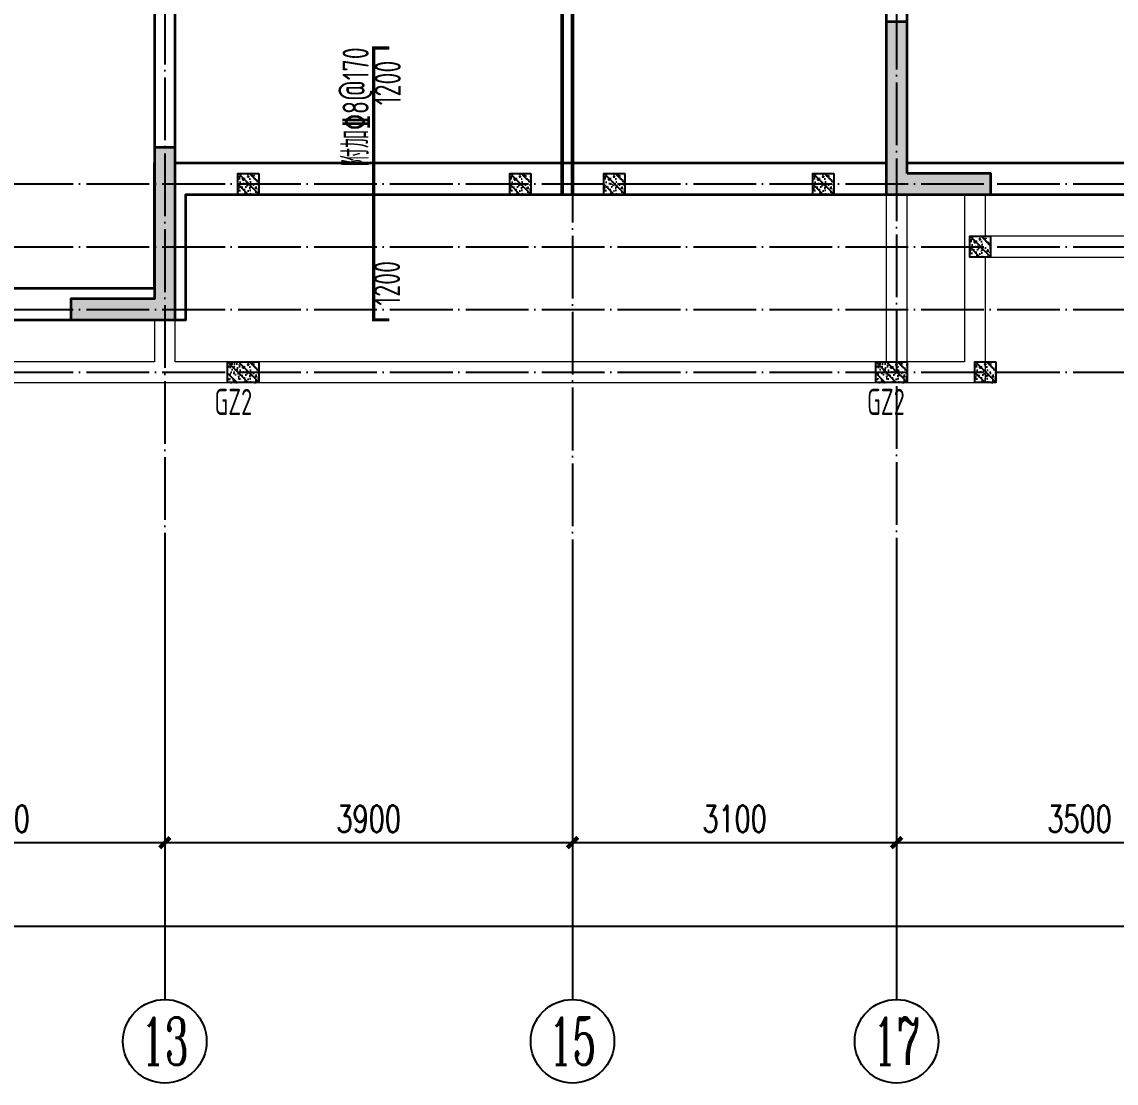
# Model space of a CAD drawing. Extents: x 393367 to 3005760, y 4998 to 826018.
# Drawn here: x 2508343 to 2518811, y 557077 to 567227 of the extents above; entities that cross this region are included whole.
import ezdxf
from ezdxf.enums import TextEntityAlignment as Align

# ---------------------------------------------------------------- set-up
doc = ezdxf.new("R2010")
doc.units = 0
doc.header["$LTSCALE"] = 1000
for name, pattern in [('DASH', [0.35, 0.25, -0.1]), ('DOTE', [2.42, 2, -0.2, 0.02, -0.2]), ('虚线', [500, 300, -200])]:
    doc.linetypes.add(name, pattern=pattern)
doc.layers.get('0').update_dxf_attribs({"linetype": 'CONTINUOUS'})
doc.layers.get('Defpoints').update_dxf_attribs({"linetype": 'CONTINUOUS'})
for name, color, linetype in [('AXIS', 3, 'CONTINUOUS'), ('AXIS_TEXT', 7, 'CONTINUOUS'), ('BEAM_CONT', 4, 'CONTINUOUS'), ('DOTE', 8, 'DOTE'), ('S-板负筋', 13, 'CONTINUOUS'), ('S-板负筋文字', 4, 'CONTINUOUS'), ('S-板负筋标注', 7, 'CONTINUOUS'), ('S-构造柱', 212, 'CONTINUOUS'), ('S-构造柱编号', 130, 'CONTINUOUS'), ('S-砼墙', 150, 'CONTINUOUS'), ('S-砼墙填充', 251, 'CONTINUOUS'), ('板面附加钢筋', 4, 'CONTINUOUS')]:
    doc.layers.add(name, color=color, linetype=linetype)
doc.layers.add('砼梁虚线', color=4, linetype='虚线', lineweight=18)
doc.styles.add('_TCH_AXIS', font='COMPLEX', dxfattribs={"bigfont": 'GBCBIG'})
doc.styles.add('_TCH_DIM_T3', font='SIMPLEX', dxfattribs={"width": 0.705882, "bigfont": 'GBCBIG'})
doc.styles.add('COMPLEX', font='COMPLEX')
doc.styles.add('TSSD_Rein', font='Tssdeng.shx', dxfattribs={"width": 0.7, "bigfont": 'hztxt.shx'})
doc.dimstyles.new('_TCH_ARCH&&100', dxfattribs={"dimtxt": 255, "dimasz": 100, "dimexe": 250, "dimexo": 300, "dimgap": 100, "dimtad": 1, "dimdec": 0, "dimzin": 0, "dimdsep": 46, "dimtxsty": '_TCH_DIM_T3', "dimblk": 'ARCHTICK', "dimcen": 0.09, "dimclrt": 7, "dimazin": 2, "dimtfac": 1, "dimtdec": 0, "dimtix": 1, "dimtmove": 2, "dimatfit": 3, "dimldrblk": 'ARCHTICK', "dimfxl": 1, "dimtolj": 1, "dimtzin": 0, "dimarcsym": 0})
pattern_1 = [(320, (2356221.21, 3842450.44), (-9.4128202, -107.5890274), [11.25, -123.75]), (265, (2356221.21, 3842450.44), (112.82882, 20.8127), [9, -99]), (10.4514, (2356220.42, 3842441.47), (103.4159313, -86.7764073), [9.5610285, -105.1713168]), (316.1842, (2356251.21, 3842450.44), (-24.827852, -160.0861573), [16.875, -185.625]), (6.6356, (2356249.14, 3842437.1), (146.117681, -140.199406), [14.341543, -157.75695]), (261.1842, (2356251.21, 3842450.44), (146.11779, -140.199292), [13.5, -148.5]), (291, (2356243.71, 3842435.44), (-60.3928336, -89.5360578), [11.25, -123.75]), (236, (2356243.71, 3842435.44), (108.7725068, -36.4972998), [9, -99]), (341.4514, (2356238.68, 3842427.98), (48.3795745, -126.0333943), [9.5610285, -105.1713168]), (307.5, (2356221.21, 3842450.44), (49.93407807, -1.8239783), [0, -97.8, 0, -100.5, 0, -99.375]), (277.5, (2356221.21, 3842450.44), (59.1617568, -39.4604306), [0, -57.3, 0, -95.55, 0, -37.875]), (237.5, (2356221.21, 3842483.89), (-3.38323076, -80.07336543), [0, -37.5, 0, -117, 0, -155.25]), (227.5, (2356221.21, 3842498.89), (15.0157473, -87.4779254), [0, -48.75, 0, -77.7, 0, -110.25]), (315, (2356221.21, 3842450.44), (53.0330086, 53.0330086), [])]
pattern_2 = [(320, (2363271.21, 3842450.44), (-9.4128202, -107.5890274), [11.25, -123.75]), (265, (2363271.21, 3842450.44), (112.82882, 20.8127), [9, -99]), (10.4514, (2363270.42, 3842441.47), (103.4159313, -86.7764073), [9.5610285, -105.1713168]), (316.1842, (2363301.21, 3842450.44), (-24.827852, -160.0861573), [16.875, -185.625]), (6.6356, (2363299.14, 3842437.1), (146.117681, -140.199406), [14.341543, -157.75695]), (261.1842, (2363301.21, 3842450.44), (146.11779, -140.199292), [13.5, -148.5]), (291, (2363293.71, 3842435.44), (-60.3928336, -89.5360578), [11.25, -123.75]), (236, (2363293.71, 3842435.44), (108.7725068, -36.4972998), [9, -99]), (341.4514, (2363288.68, 3842427.98), (48.3795745, -126.0333943), [9.5610285, -105.1713168]), (307.5, (2363271.21, 3842450.44), (49.93407807, -1.8239783), [0, -97.8, 0, -100.5, 0, -99.375]), (277.5, (2363271.21, 3842450.44), (59.1617568, -39.4604306), [0, -57.3, 0, -95.55, 0, -37.875]), (237.5, (2363271.21, 3842483.89), (-3.38323076, -80.07336543), [0, -37.5, 0, -117, 0, -155.25]), (227.5, (2363271.21, 3842498.89), (15.0157473, -87.4779254), [0, -48.75, 0, -77.7, 0, -110.25]), (315, (2363271.21, 3842450.44), (53.0330086, 53.0330086), [])]
pattern_3 = [(320, (2362421.21, 3842450.44), (-9.4128202, -107.5890274), [11.25, -123.75]), (265, (2362421.21, 3842450.44), (112.82882, 20.8127), [9, -99]), (10.4514, (2362420.42, 3842441.47), (103.4159313, -86.7764073), [9.5610285, -105.1713168]), (316.1842, (2362451.21, 3842450.44), (-24.827852, -160.0861573), [16.875, -185.625]), (6.6356, (2362449.14, 3842437.1), (146.117681, -140.199406), [14.341543, -157.75695]), (261.1842, (2362451.21, 3842450.44), (146.11779, -140.199292), [13.5, -148.5]), (291, (2362443.71, 3842435.44), (-60.3928336, -89.5360578), [11.25, -123.75]), (236, (2362443.71, 3842435.44), (108.7725068, -36.4972998), [9, -99]), (341.4514, (2362438.68, 3842427.98), (48.3795745, -126.0333943), [9.5610285, -105.1713168]), (307.5, (2362421.21, 3842450.44), (49.93407807, -1.8239783), [0, -97.8, 0, -100.5, 0, -99.375]), (277.5, (2362421.21, 3842450.44), (59.1617568, -39.4604306), [0, -57.3, 0, -95.55, 0, -37.875]), (237.5, (2362421.21, 3842483.89), (-3.38323076, -80.07336543), [0, -37.5, 0, -117, 0, -155.25]), (227.5, (2362421.21, 3842498.89), (15.0157473, -87.4779254), [0, -48.75, 0, -77.7, 0, -110.25]), (315, (2362421.21, 3842450.44), (53.0330086, 53.0330086), [])]
pattern_4 = [(320, (2363221.21, 3843650.44), (-9.4128202, -107.5890274), [11.25, -123.75]), (265, (2363221.21, 3843650.44), (112.82882, 20.8127), [9, -99]), (10.4514, (2363220.42, 3843641.47), (103.4159313, -86.7764073), [9.5610285, -105.1713168]), (316.1842, (2363251.21, 3843650.44), (-24.827852, -160.0861573), [16.875, -185.625]), (6.6356, (2363249.14, 3843637.1), (146.117681, -140.199406), [14.341543, -157.75695]), (261.1842, (2363251.21, 3843650.44), (146.11779, -140.199292), [13.5, -148.5]), (291, (2363243.71, 3843635.44), (-60.3928336, -89.5360578), [11.25, -123.75]), (236, (2363243.71, 3843635.44), (108.7725068, -36.4972998), [9, -99]), (341.4514, (2363238.68, 3843627.98), (48.3795745, -126.0333943), [9.5610285, -105.1713168]), (307.5, (2363221.21, 3843650.44), (49.93407807, -1.8239783), [0, -97.8, 0, -100.5, 0, -99.375]), (277.5, (2363221.21, 3843650.44), (59.1617568, -39.4604306), [0, -57.3, 0, -95.55, 0, -37.875]), (237.5, (2363221.21, 3843683.89), (-3.38323076, -80.07336543), [0, -37.5, 0, -117, 0, -155.25]), (227.5, (2363221.21, 3843698.89), (15.0157473, -87.4779254), [0, -48.75, 0, -77.7, 0, -110.25]), (315, (2363221.21, 3843650.44), (53.0330086, 53.0330086), [])]
pattern_5 = [(320, (2358821.21, 3844250.44), (-9.4128202, -107.5890274), [11.25, -123.75]), (265, (2358821.21, 3844250.44), (112.82882, 20.8127), [9, -99]), (10.4514, (2358820.42, 3844241.48), (103.4159313, -86.7764073), [9.5610285, -105.1713168]), (316.1842, (2358851.21, 3844250.44), (-24.827852, -160.0861573), [16.875, -185.625]), (6.6356, (2358849.14, 3844237.1), (146.117681, -140.199406), [14.341543, -157.75695]), (261.1842, (2358851.21, 3844250.44), (146.11779, -140.199292), [13.5, -148.5]), (291, (2358843.71, 3844235.44), (-60.3928336, -89.5360578), [11.25, -123.75]), (236, (2358843.71, 3844235.44), (108.7725068, -36.4972998), [9, -99]), (341.4514, (2358838.68, 3844227.98), (48.3795745, -126.0333943), [9.5610285, -105.1713168]), (307.5, (2358821.21, 3844250.444), (49.93407807, -1.8239783), [0, -97.8, 0, -100.5, 0, -99.375]), (277.5, (2358821.21, 3844250.444), (59.1617568, -39.4604306), [0, -57.3, 0, -95.55, 0, -37.875]), (237.5, (2358821.21, 3844283.894), (-3.38323076, -80.07336543), [0, -37.5, 0, -117, 0, -155.25]), (227.5, (2358821.21, 3844298.894), (15.0157473, -87.4779254), [0, -48.75, 0, -77.7, 0, -110.25]), (315, (2358821.21, 3844250.444), (53.0330086, 53.0330086), [])]
pattern_6 = [(320, (2359721.21, 3844250.44), (-9.4128202, -107.5890274), [11.25, -123.75]), (265, (2359721.21, 3844250.44), (112.82882, 20.8127), [9, -99]), (10.4514, (2359720.42, 3844241.47), (103.4159313, -86.7764073), [9.5610285, -105.1713168]), (316.1842, (2359751.21, 3844250.44), (-24.827852, -160.0861573), [16.875, -185.625]), (6.6356, (2359749.14, 3844237.1), (146.117681, -140.199406), [14.341543, -157.75695]), (261.1842, (2359751.21, 3844250.44), (146.11779, -140.199292), [13.5, -148.5]), (291, (2359743.71, 3844235.44), (-60.3928336, -89.5360578), [11.25, -123.75]), (236, (2359743.71, 3844235.44), (108.7725068, -36.4972998), [9, -99]), (341.4514, (2359738.68, 3844227.98), (48.3795745, -126.0333943), [9.5610285, -105.1713168]), (307.5, (2359721.21, 3844250.44), (49.93407807, -1.8239783), [0, -97.8, 0, -100.5, 0, -99.375]), (277.5, (2359721.21, 3844250.44), (59.1617568, -39.4604306), [0, -57.3, 0, -95.55, 0, -37.875]), (237.5, (2359721.21, 3844283.89), (-3.38323076, -80.07336543), [0, -37.5, 0, -117, 0, -155.25]), (227.5, (2359721.21, 3844298.89), (15.0157473, -87.4779254), [0, -48.75, 0, -77.7, 0, -110.25]), (315, (2359721.21, 3844250.44), (53.0330086, 53.0330086), [])]
pattern_7 = [(320, (2361721.21, 3844250.44), (-9.4128202, -107.5890274), [11.25, -123.75]), (265, (2361721.21, 3844250.44), (112.82882, 20.8127), [9, -99]), (10.4514, (2361720.42, 3844241.48), (103.4159313, -86.7764073), [9.5610285, -105.1713168]), (316.1842, (2361751.21, 3844250.44), (-24.827852, -160.0861573), [16.875, -185.625]), (6.6356, (2361749.14, 3844237.1), (146.117681, -140.199406), [14.341543, -157.75695]), (261.1842, (2361751.21, 3844250.44), (146.11779, -140.199292), [13.5, -148.5]), (291, (2361743.71, 3844235.44), (-60.3928336, -89.5360578), [11.25, -123.75]), (236, (2361743.71, 3844235.44), (108.7725068, -36.4972998), [9, -99]), (341.4514, (2361738.68, 3844227.98), (48.3795745, -126.0333943), [9.5610285, -105.1713168]), (307.5, (2361721.21, 3844250.444), (49.93407807, -1.8239783), [0, -97.8, 0, -100.5, 0, -99.375]), (277.5, (2361721.21, 3844250.444), (59.1617568, -39.4604306), [0, -57.3, 0, -95.55, 0, -37.875]), (237.5, (2361721.21, 3844283.894), (-3.38323076, -80.07336543), [0, -37.5, 0, -117, 0, -155.25]), (227.5, (2361721.21, 3844298.894), (15.0157473, -87.4779254), [0, -48.75, 0, -77.7, 0, -110.25]), (315, (2361721.21, 3844250.444), (53.0330086, 53.0330086), [])]
pattern_8 = [(320, (2356221.21, 3844250.44), (-9.4128202, -107.5890274), [11.25, -123.75]), (265, (2356221.21, 3844250.44), (112.82882, 20.8127), [9, -99]), (10.4514, (2356220.42, 3844241.47), (103.4159313, -86.7764073), [9.5610285, -105.1713168]), (316.1842, (2356251.21, 3844250.44), (-24.827852, -160.0861573), [16.875, -185.625]), (6.6356, (2356249.14, 3844237.1), (146.117681, -140.199406), [14.341543, -157.75695]), (261.1842, (2356251.21, 3844250.44), (146.11779, -140.199292), [13.5, -148.5]), (291, (2356243.71, 3844235.44), (-60.3928336, -89.5360578), [11.25, -123.75]), (236, (2356243.71, 3844235.44), (108.7725068, -36.4972998), [9, -99]), (341.4514, (2356238.68, 3844227.98), (48.3795745, -126.0333943), [9.5610285, -105.1713168]), (307.5, (2356221.21, 3844250.44), (49.93407807, -1.8239783), [0, -97.8, 0, -100.5, 0, -99.375]), (277.5, (2356221.21, 3844250.44), (59.1617568, -39.4604306), [0, -57.3, 0, -95.55, 0, -37.875]), (237.5, (2356221.21, 3844283.89), (-3.38323076, -80.07336543), [0, -37.5, 0, -117, 0, -155.25]), (227.5, (2356221.21, 3844298.89), (15.0157473, -87.4779254), [0, -48.75, 0, -77.7, 0, -110.25]), (315, (2356221.21, 3844250.44), (53.0330086, 53.0330086), [])]

# ---------------------------------------------------------------- blocks, each defined once
blk = doc.blocks.new('_ArchTick')
at = {"color": 0, "linetype": 'ByBlock', "const_width": 0.4}
blk.add_lwpolyline([(-0.5, -0.5), (0.5, 0.5)], dxfattribs=at)
blk = doc.blocks.new('*D2524')
at = {"layer": 'AXIS', "color": 0, "lineweight": -2}
for p, q in [((2506511, 561577), (2506511, 559127)), ((2509711, 561577), (2509711, 559127)), ((2506511, 559377), (2509711, 559377))]:
    blk.add_line(p, q, dxfattribs=at)
at = {"layer": 'Defpoints', "color": 0}
for p in [(2506511, 561877), (2509711, 561877), (2509711, 559377)]:
    blk.add_point(p, dxfattribs=at)
at = {"layer": 'AXIS', "color": 0, "lineweight": -2, "xscale": 100, "yscale": 100, "zscale": 100, "rotation": 180}
blk.add_blockref('_ArchTick', (2506511, 559377), dxfattribs=at)
at = {"layer": 'AXIS', "color": 0, "lineweight": -2, "xscale": 100, "yscale": 100, "zscale": 100}
blk.add_blockref('_ArchTick', (2509711, 559377), dxfattribs=at)
at = {"layer": 'AXIS', "color": 7, "insert": (2508111, 559604), "char_height": 255, "attachment_point": 5, "style": '_TCH_DIM_T3'}
blk.add_mtext('\\A1;3200', dxfattribs=at)
blk = doc.blocks.new('*D2525')
at = {"layer": 'AXIS', "color": 0, "lineweight": -2}
for p, q in [((2509711, 561577), (2509711, 559127)), ((2513611, 561577), (2513611, 559127)), ((2509711, 559377), (2513611, 559377))]:
    blk.add_line(p, q, dxfattribs=at)
at = {"layer": 'Defpoints', "color": 0}
for p in [(2509711, 561877), (2513611, 561877), (2513611, 559377)]:
    blk.add_point(p, dxfattribs=at)
at = {"layer": 'AXIS', "color": 0, "lineweight": -2, "xscale": 100, "yscale": 100, "zscale": 100, "rotation": 180}
blk.add_blockref('_ArchTick', (2509711, 559377), dxfattribs=at)
at = {"layer": 'AXIS', "color": 0, "lineweight": -2, "xscale": 100, "yscale": 100, "zscale": 100}
blk.add_blockref('_ArchTick', (2513611, 559377), dxfattribs=at)
at = {"layer": 'AXIS', "color": 7, "insert": (2511661, 559604), "char_height": 255, "attachment_point": 5, "style": '_TCH_DIM_T3'}
blk.add_mtext('\\A1;3900', dxfattribs=at)
blk = doc.blocks.new('*D2526')
at = {"layer": 'AXIS', "color": 0, "lineweight": -2}
for p, q in [((2513611, 561577), (2513611, 559127)), ((2516711, 561577), (2516711, 559127)), ((2513611, 559377), (2516711, 559377))]:
    blk.add_line(p, q, dxfattribs=at)
at = {"layer": 'Defpoints', "color": 0}
for p in [(2513611, 561877), (2516711, 561877), (2516711, 559377)]:
    blk.add_point(p, dxfattribs=at)
at = {"layer": 'AXIS', "color": 0, "lineweight": -2, "xscale": 100, "yscale": 100, "zscale": 100, "rotation": 180}
blk.add_blockref('_ArchTick', (2513611, 559377), dxfattribs=at)
at = {"layer": 'AXIS', "color": 0, "lineweight": -2, "xscale": 100, "yscale": 100, "zscale": 100}
blk.add_blockref('_ArchTick', (2516711, 559377), dxfattribs=at)
at = {"layer": 'AXIS', "color": 7, "insert": (2515161, 559604), "char_height": 255, "attachment_point": 5, "style": '_TCH_DIM_T3'}
blk.add_mtext('\\A1;3100', dxfattribs=at)
blk = doc.blocks.new('*D2527')
at = {"layer": 'AXIS', "color": 0, "lineweight": -2}
for p, q in [((2516711, 561577), (2516711, 559127)), ((2520211, 561577), (2520211, 559127)), ((2516711, 559377), (2520211, 559377))]:
    blk.add_line(p, q, dxfattribs=at)
at = {"layer": 'Defpoints', "color": 0}
for p in [(2516711, 561877), (2520211, 561877), (2520211, 559377)]:
    blk.add_point(p, dxfattribs=at)
at = {"layer": 'AXIS', "color": 0, "lineweight": -2, "xscale": 100, "yscale": 100, "zscale": 100, "rotation": 180}
blk.add_blockref('_ArchTick', (2516711, 559377), dxfattribs=at)
at = {"layer": 'AXIS', "color": 0, "lineweight": -2, "xscale": 100, "yscale": 100, "zscale": 100}
blk.add_blockref('_ArchTick', (2520211, 559377), dxfattribs=at)
at = {"layer": 'AXIS', "color": 7, "insert": (2518461, 559604), "char_height": 255, "attachment_point": 5, "style": '_TCH_DIM_T3'}
blk.add_mtext('\\A1;3500', dxfattribs=at)
blk = doc.blocks.new('*D2528')
at = {"layer": 'AXIS', "color": 0, "lineweight": -2}
for p, q in [((2492711, 561577), (2492711, 558327)), ((2547711, 561577), (2547711, 558327)), ((2492711, 558577), (2547711, 558577))]:
    blk.add_line(p, q, dxfattribs=at)
at = {"layer": 'Defpoints', "color": 0}
for p in [(2492711, 561877), (2547711, 561877), (2547711, 558577)]:
    blk.add_point(p, dxfattribs=at)
at = {"layer": 'AXIS', "color": 0, "lineweight": -2, "xscale": 100, "yscale": 100, "zscale": 100, "rotation": 180}
blk.add_blockref('_ArchTick', (2492711, 558577), dxfattribs=at)
at = {"layer": 'AXIS', "color": 0, "lineweight": -2, "xscale": 100, "yscale": 100, "zscale": 100}
blk.add_blockref('_ArchTick', (2547711, 558577), dxfattribs=at)
at = {"layer": 'AXIS', "color": 7, "insert": (2520211, 558804), "char_height": 255, "attachment_point": 5, "style": '_TCH_DIM_T3'}
blk.add_mtext('\\A1;55000', dxfattribs=at)
blk = doc.blocks.new('_axiso')
blk.add_circle((0, 0), 0.5)
at = {"layer": 'AXIS_TEXT', "style": 'COMPLEX', "width": 1.041667}
blk.add_attdef('A', text='', height=0.56, dxfattribs=at).set_placement((-0.25, -0.28), (0.25, -0.28), align=Align.FIT)
blk = doc.blocks.new('A$C36D82429')
at = {"layer": 'S-砼墙填充'}
for points in [[(26459, 2000), (26459, 3450), (26259, 3450), (26259, 1800), (27259, 1800), (27259, 2000)], [(19459, 600), (19459, 2250), (19259, 2250), (19259, 800), (18459, 800), (18459, 600)]]:
    blk.add_hatch(color=142, dxfattribs=at).paths.add_polyline_path(points)
at = {"layer": 'BEAM_CONT', "lineweight": 18}
for p, q in [((27209, 1200), (29859, 1200)), ((27209, 0), (27209, 1200)), ((19359, 0), (26359, 0)), ((26359, 0), (27209, 0)), ((12959, 0), (19359, 0))]:
    blk.add_line(p, q, dxfattribs=at)
at = {"layer": 'S-砼墙', "color": 40, "lineweight": 35}
for points in [[(280, 4457), (2359, 4457), (2359, 1800), (12759, 1800), (12759, 600), (19559, 600), (19559, 1800), (40159, 1800), (40159, 600), (46959, 600), (46959, 1800), (57359, 1800), (57359, 9200), (58490, 9200)], [(33259, 2100), (26459, 2100), (26459, 3950), (26259, 3950), (26259, 2100), (19459, 2100), (19459, 5100), (19259, 5100), (19259, 900), (19259, 2100), (19259, 900), (13059, 900)]]:
    blk.add_lwpolyline(points, dxfattribs=at)
at = {"layer": 'S-砼墙', "color": 150, "lineweight": 35}
for points in [[(26459, 2000), (26459, 3450), (26259, 3450), (26259, 1800), (27259, 1800), (27259, 2000)], [(19459, 600), (19459, 2250), (19259, 2250), (19259, 800), (18459, 800), (18459, 600)]]:
    blk.add_lwpolyline(points, close=True, dxfattribs=at)
at = {"layer": '砼梁虚线', "lineweight": 18}
for p, q in [((26259, 1800), (26259, 200)), ((26459, 200), (26459, 1800)), ((27009, 1800), (27009, 1300)), ((27209, 1400), (27209, 1800)), ((29759, 1400), (27209, 1400)), ((27009, 1300), (27009, 200)), ((19259, 600), (19259, 200)), ((19459, 200), (19459, 600)), ((19259, 200), (13059, 200)), ((26259, 200), (19459, 200)), ((27009, 200), (26459, 200))]:
    blk.add_line(p, q, dxfattribs=at)

msp = doc.modelspace()

# ---------------------------------------------------------------- hatches: boundary and pattern name
at = {"layer": 'S-构造柱'}
h = msp.add_hatch(dxfattribs=at)
h.set_pattern_fill('ARMORED', color=256, scale=15, angle=-90, style=0)
h.set_pattern_definition(pattern_8)
h.paths.add_polyline_path([(2510610.61754, 565776.98575), (2510610.61754, 565576.98575), (2510410.61787, 565576.98575), (2510410.61787, 565776.98575)])
h = msp.add_hatch(dxfattribs=at)
h.set_pattern_fill('ARMORED', color=256, scale=15, angle=-90, style=0)
h.set_pattern_definition(pattern_8)
h.paths.add_polyline_path([(2510610.61754, 565776.98575), (2510610.61754, 565576.98575), (2510410.61787, 565576.98575), (2510410.61787, 565776.98575)])
h = msp.add_hatch(dxfattribs=at)
h.set_pattern_fill('ARMORED', color=256, scale=15, angle=-90, style=0)
h.set_pattern_definition(pattern_5)
h.paths.add_polyline_path([(2513210.6172, 565776.98994), (2513210.6172, 565576.98994), (2513010.61754, 565576.98994), (2513010.61754, 565776.98994)])
h = msp.add_hatch(dxfattribs=at)
h.set_pattern_fill('ARMORED', color=256, scale=15, angle=-90, style=0)
h.set_pattern_definition(pattern_5)
h.paths.add_polyline_path([(2513210.6172, 565776.98994), (2513210.6172, 565576.98994), (2513010.61754, 565576.98994), (2513010.61754, 565776.98994)])
h = msp.add_hatch(dxfattribs=at)
h.set_pattern_fill('ARMORED', color=256, scale=15, angle=-90, style=0)
h.set_pattern_definition(pattern_6)
h.paths.add_polyline_path([(2514110.61754, 565776.98575), (2514110.61754, 565576.98575), (2513910.61787, 565576.98575), (2513910.61787, 565776.98575)])
h = msp.add_hatch(dxfattribs=at)
h.set_pattern_fill('ARMORED', color=256, scale=15, angle=-90, style=0)
h.set_pattern_definition(pattern_6)
h.paths.add_polyline_path([(2514110.61754, 565776.98575), (2514110.61754, 565576.98575), (2513910.61787, 565576.98575), (2513910.61787, 565776.98575)])
h = msp.add_hatch(dxfattribs=at)
h.set_pattern_fill('ARMORED', color=256, scale=15, angle=-90, style=0)
h.set_pattern_definition(pattern_7)
h.paths.add_polyline_path([(2516110.6172, 565776.98994), (2516110.6172, 565576.98994), (2515910.61754, 565576.98994), (2515910.61754, 565776.98994)])
h = msp.add_hatch(dxfattribs=at)
h.set_pattern_fill('ARMORED', color=256, scale=15, angle=-90, style=0)
h.set_pattern_definition(pattern_7)
h.paths.add_polyline_path([(2516110.6172, 565776.98994), (2516110.6172, 565576.98994), (2515910.61754, 565576.98994), (2515910.61754, 565776.98994)])
h = msp.add_hatch(dxfattribs=at)
h.set_pattern_fill('ARMORED', color=256, scale=15, angle=-90, style=0)
h.set_pattern_definition(pattern_4)
h.paths.add_polyline_path([(2517610.6172, 565176.98575), (2517610.6172, 564976.98575), (2517410.61754, 564976.98575), (2517410.61754, 565176.98575)])
h = msp.add_hatch(dxfattribs=at)
h.set_pattern_fill('ARMORED', color=256, scale=15, angle=-90, style=0)
h.set_pattern_definition(pattern_4)
h.paths.add_polyline_path([(2517610.6172, 565176.98575), (2517610.6172, 564976.98575), (2517410.61754, 564976.98575), (2517410.61754, 565176.98575)])
h = msp.add_hatch(dxfattribs=at)
h.set_pattern_fill('ARMORED', color=256, scale=15, angle=-90, style=0)
h.set_pattern_definition(pattern_1)
h.paths.add_polyline_path([(2510610.61754, 563976.98575), (2510610.61754, 563776.98575), (2510310.61787, 563776.98575), (2510310.61787, 563976.98575)])
h = msp.add_hatch(dxfattribs=at)
h.set_pattern_fill('ARMORED', color=256, scale=15, angle=-90, style=0)
h.set_pattern_definition(pattern_1)
h.paths.add_polyline_path([(2510610.61754, 563976.98575), (2510610.61754, 563776.98575), (2510310.61787, 563776.98575), (2510310.61787, 563976.98575)])
h = msp.add_hatch(dxfattribs=at)
h.set_pattern_fill('ARMORED', color=256, scale=15, angle=-90, style=0)
h.set_pattern_definition(pattern_3)
h.paths.add_polyline_path([(2516810.6172, 563976.98575), (2516810.6172, 563776.98575), (2516510.61754, 563776.98575), (2516510.61754, 563976.98575)])
h = msp.add_hatch(dxfattribs=at)
h.set_pattern_fill('ARMORED', color=256, scale=15, angle=-90, style=0)
h.set_pattern_definition(pattern_3)
h.paths.add_polyline_path([(2516810.6172, 563976.98575), (2516810.6172, 563776.98575), (2516510.61754, 563776.98575), (2516510.61754, 563976.98575)])
h = msp.add_hatch(dxfattribs=at)
h.set_pattern_fill('ARMORED', color=256, scale=15, angle=-90, style=0)
h.set_pattern_definition(pattern_2)
h.paths.add_polyline_path([(2517660.61754, 563976.98575), (2517660.61754, 563776.98575), (2517460.61787, 563776.98575), (2517460.61787, 563976.98575)])
h = msp.add_hatch(dxfattribs=at)
h.set_pattern_fill('ARMORED', color=256, scale=15, angle=-90, style=0)
h.set_pattern_definition(pattern_2)
h.paths.add_polyline_path([(2517660.61754, 563976.98575), (2517660.61754, 563776.98575), (2517460.61787, 563776.98575), (2517460.61787, 563976.98575)])

# ---------------------------------------------------------------- linework, layer by layer
at = {"layer": 'AXIS'}
for p, q in [((2509710.61754, 561876.98994), (2509710.61754, 557876.98994)), ((2513610.61754, 561876.98994), (2513610.61754, 557876.98994)), ((2516710.61754, 561876.98994), (2516710.61754, 557876.98994))]:
    msp.add_line(p, q, dxfattribs=at)
at = {"layer": 'DOTE', "linetype": 'DOTE', "ltscale": 0.3}
for p, q in [((2513610.61754, 580426.98994), (2513610.61754, 561876.98994)), ((2509710.61754, 571776.98994), (2509710.61754, 561876.98994)), ((2516710.61754, 570276.98994), (2516710.61754, 561876.98994)), ((2490810.61754, 565676.98994), (2549610.61754, 565676.98994)), ((2490810.61754, 565076.98994), (2549610.61754, 565076.98994)), ((2490810.61754, 564476.98994), (2549610.61754, 564476.98994)), ((2490810.61754, 563876.98994), (2549610.61754, 563876.98994))]:
    msp.add_line(p, q, dxfattribs=at)
at = {"layer": 'S-板负筋', "const_width": 30}
msp.add_lwpolyline([(2511858.66421, 564376.98995), (2511708.66421, 564376.98995), (2511708.66421, 566976.98995), (2511858.66421, 566976.98995)], dxfattribs=at)
at = {"layer": 'S-构造柱'}
for points in [[(2510610.61754, 565776.98575), (2510610.61754, 565576.98575), (2510410.61787, 565576.98575), (2510410.61787, 565776.98575)], [(2510610.61754, 565776.98575), (2510610.61754, 565576.98575), (2510410.61787, 565576.98575), (2510410.61787, 565776.98575)], [(2513210.6172, 565776.98994), (2513210.6172, 565576.98994), (2513010.61754, 565576.98994), (2513010.61754, 565776.98994)], [(2513210.6172, 565776.98994), (2513210.6172, 565576.98994), (2513010.61754, 565576.98994), (2513010.61754, 565776.98994)], [(2514110.61754, 565776.98575), (2514110.61754, 565576.98575), (2513910.61787, 565576.98575), (2513910.61787, 565776.98575)], [(2514110.61754, 565776.98575), (2514110.61754, 565576.98575), (2513910.61787, 565576.98575), (2513910.61787, 565776.98575)], [(2516110.6172, 565776.98994), (2516110.6172, 565576.98994), (2515910.61754, 565576.98994), (2515910.61754, 565776.98994)], [(2516110.6172, 565776.98994), (2516110.6172, 565576.98994), (2515910.61754, 565576.98994), (2515910.61754, 565776.98994)], [(2517610.6172, 565176.98575), (2517610.6172, 564976.98575), (2517410.61754, 564976.98575), (2517410.61754, 565176.98575)], [(2517610.6172, 565176.98575), (2517610.6172, 564976.98575), (2517410.61754, 564976.98575), (2517410.61754, 565176.98575)], [(2510610.61754, 563976.98575), (2510610.61754, 563776.98575), (2510310.61787, 563776.98575), (2510310.61787, 563976.98575)], [(2510610.61754, 563976.98575), (2510610.61754, 563776.98575), (2510310.61787, 563776.98575), (2510310.61787, 563976.98575)], [(2516810.6172, 563976.98575), (2516810.6172, 563776.98575), (2516510.61754, 563776.98575), (2516510.61754, 563976.98575)], [(2516810.6172, 563976.98575), (2516810.6172, 563776.98575), (2516510.61754, 563776.98575), (2516510.61754, 563976.98575)], [(2517660.61754, 563976.98575), (2517660.61754, 563776.98575), (2517460.61787, 563776.98575), (2517460.61787, 563976.98575)], [(2517660.61754, 563976.98575), (2517660.61754, 563776.98575), (2517460.61787, 563776.98575), (2517460.61787, 563976.98575)]]:
    msp.add_lwpolyline(points, close=True, dxfattribs=at)
at = {"layer": '板面附加钢筋', "color": 5, "linetype": 'DASH', "const_width": 35}
for points in [[(2513510.61754, 570376.96417), (2513510.61754, 565576.98971)], [(2513610.52033, 570376.96417), (2513610.52033, 565576.98971)]]:
    msp.add_lwpolyline(points, dxfattribs=at)

# ---------------------------------------------------------------- block references
at = {"layer": 'AXIS'}
ref = msp.add_blockref('_axiso', (2509710.61754, 557476.98994), dxfattribs=dict(at, xscale=800, yscale=800, zscale=800))
ref.add_attrib('A', '13', dxfattribs={"layer": 'AXIS_TEXT', "height": 452.54834, "style": '_TCH_AXIS', "width": 0.724138}).set_placement((2509484.34337, 557250.71577), (2509936.89171, 557250.71577), align=Align.FIT)
ref = msp.add_blockref('_axiso', (2513610.61754, 557476.98994), dxfattribs=dict(at, xscale=800, yscale=800, zscale=800))
ref.add_attrib('A', '15', dxfattribs={"layer": 'AXIS_TEXT', "height": 452.54834, "style": '_TCH_AXIS', "width": 0.724138}).set_placement((2513384.34337, 557250.71577), (2513836.89171, 557250.71577), align=Align.FIT)
ref = msp.add_blockref('_axiso', (2516710.61754, 557476.98994), dxfattribs=dict(at, xscale=800, yscale=800, zscale=800))
ref.add_attrib('A', '17', dxfattribs={"layer": 'AXIS_TEXT', "height": 452.54834, "style": '_TCH_AXIS', "width": 0.724138}).set_placement((2516484.34337, 557250.71577), (2516936.89171, 557250.71577), align=Align.FIT)
at = {"layer": 'BEAM_CONT'}
msp.add_blockref('A$C36D82429', (2490351.77234, 563776.9897), dxfattribs=at)

# ---------------------------------------------------------------- texts
at = {"layer": 'S-板负筋文字', "style": 'TSSD_Rein', "width": 0.7}
msp.add_text('附加%%1328@170', height=250, rotation=90, dxfattribs=at).set_placement((2511660.81444, 565844.71491))
at = {"layer": 'S-板负筋标注', "style": 'TSSD_Rein', "width": 0.7}
for p in [(2511718.14117, 566643.19371), (2511711.69306, 564727.32916)]:
    msp.add_text('1200', height=250, rotation=90, dxfattribs=at).set_placement(p, align=Align.TOP_CENTER)
at = {"layer": 'S-构造柱编号', "color": 2, "linetype": 'ByBlock', "style": 'TSSD_Rein', "width": 0.65}
for p in [(2510186.25129, 563467.44823, 0), (2510186.25129, 563467.44823, 0), (2516428.56293, 563467.44823, 0), (2516428.56293, 563467.44823, 0)]:
    msp.add_text('GZ2', height=250, dxfattribs=at).set_placement(p)

# ---------------------------------------------------------------- dimensions: what is measured, and where the dimension line sits
at = {"layer": 'AXIS'}
for p1, p2, distance, picture, middle in [((2492710.61754, 561876.98994), (2547710.61754, 561876.98994), -3300, '*D2528', (2520210.61754, 558804.48994)), ((2506510.61754, 561876.98994), (2509710.61754, 561876.98994), -2500, '*D2524', (2508110.61754, 559604.48994)), ((2509710.61754, 561876.98994), (2513610.61754, 561876.98994), -2500, '*D2525', (2511660.61754, 559604.48994)), ((2513610.61754, 561876.98994), (2516710.61754, 561876.98994), -2500, '*D2526', (2515160.61754, 559604.48994)), ((2516710.61754, 561876.98994), (2520210.61754, 561876.98994), -2500, '*D2527', (2518460.61754, 559604.48994))]:
    dim = msp.add_aligned_dim(p1=p1, p2=p2, distance=distance, dimstyle='_TCH_ARCH&&100', dxfattribs=at)
    dim.commit()
    dim.dimension.update_dxf_attribs({"geometry": picture, "text_midpoint": middle})

doc.saveas('drawing.dxf')
